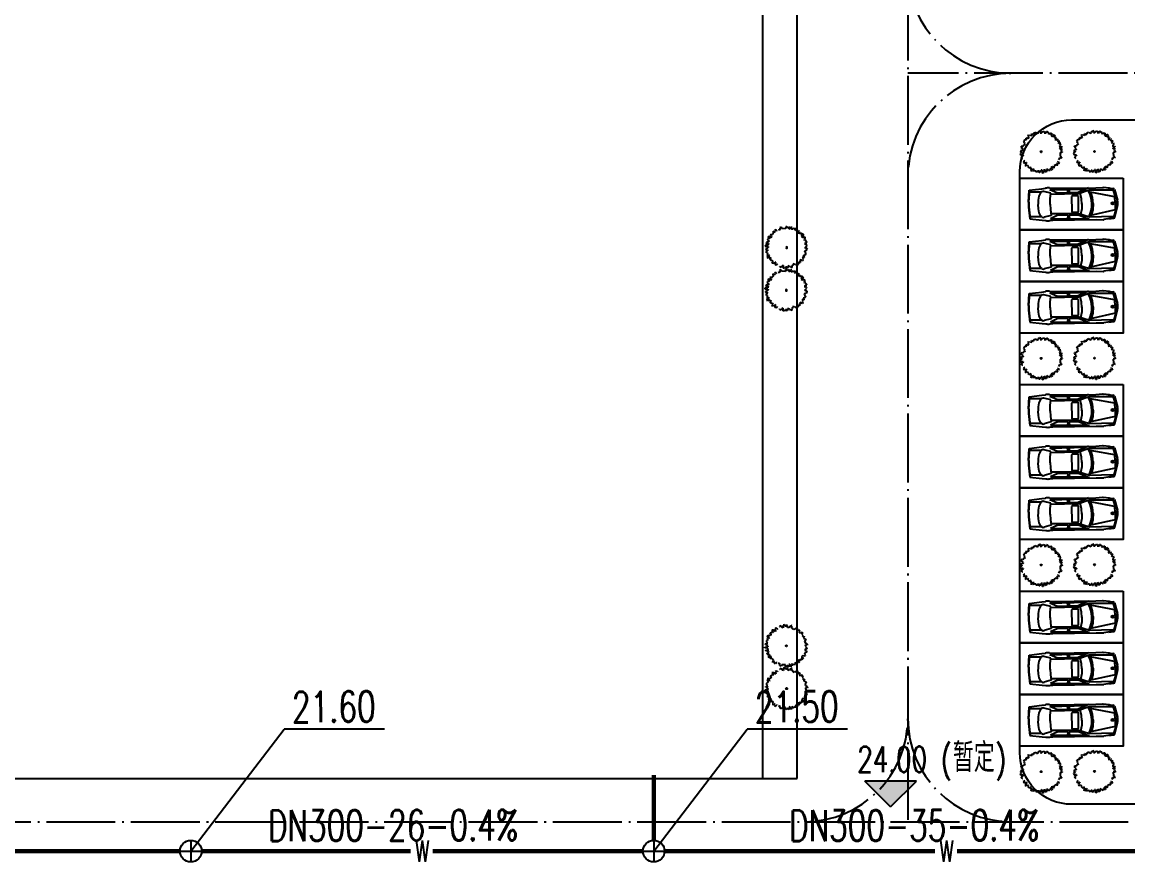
# Model space of a CAD drawing. Header units: millimetres. Extents: x 418304 to 847498, y 48187 to 111456.
# Drawn here: x 423666.1 to 423730.3, y 53548 to 53596.8 of the extents above; entities that cross this region are included whole.
import ezdxf

# ---------------------------------------------------------------- set-up
doc = ezdxf.new("R2010")
doc.units = ezdxf.units.MM
doc.header["$LTSCALE"] = 1000
doc.linetypes.add('DOTE', pattern=[2.42, 2, -0.2, 0.02, -0.2])
for name, color, linetype in [('A绿-1', 82, 'Continuous'), ('DIM_ELEV', 3, 'Continuous'), ('PIPE-污水', 6, 'Continuous'), ('PUB_TEXT', 7, 'Continuous'), ('TEXT_污水', 7, 'Continuous'), ('TWT_TEXT', 7, 'Continuous'), ('WELL_污水', 6, 'Continuous'), ('道路', 4, 'Continuous'), ('道路中心线', 1, 'DOTE'), ('道路线', 142, 'Continuous')]:
    doc.layers.add(name, color=color, linetype=linetype)
doc.styles.add('_TCH_DIM', font='SIMPLEX', dxfattribs={"bigfont": 'GBCBIG'})
doc.styles.add('_TWT_PIPETEXT', font='SIMPLEX', dxfattribs={"width": 0.8, "height": 3.5, "bigfont": 'HZTXT'})

# ---------------------------------------------------------------- blocks, each defined once
blk = doc.blocks.new('004')
at = {"layer": 'A绿-1', "color": 8}
for p, q in [((-872, 605), (-895, 533)), ((-825, 585), (-872, 605)), ((-793, 644), (-825, 585)), ((-762, 716), (-809, 677)), ((-809, 677), (-793, 644)), ((-699, 834), (-770, 749)), ((-770, 749), (-723, 742)), ((-723, 651), (-762, 716)), ((-723, 742), (-691, 683)), ((-691, 683), (-723, 651)), ((-691, 762), (-699, 834)), ((-534, 794), (-691, 762)), ((-511, 892), (-605, 840)), ((-605, 840), (-534, 794)), ((-456, 866), (-511, 892)), ((-401, 899), (-456, 866)), ((-354, 971), (-440, 997)), ((-440, 997), (-401, 899)), ((-283, 860), (-354, 971)), ((-276, 925), (-283, 860)), ((-244, 925), (-276, 925)), ((-205, 1023), (-268, 997)), ((-268, 997), (-244, 925)), ((-182, 945), (-205, 1023)), ((-134, 964), (-182, 945)), ((70, 1036), (-9, 1030)), ((-9, 1030), (-9, 991)), ((70, 977), (70, 1036)), ((93, 938), (70, 977)), ((132, 906), (93, 938)), ((179, 1023), (132, 906)), ((250, 1017), (179, 1023)), ((266, 945), (250, 1017)), ((321, 912), (266, 945)), ((360, 945), (321, 977)), ((321, 977), (321, 912)), ((360, 847), (360, 945)), ((399, 814), (360, 847)), ((438, 853), (399, 814)), ((478, 827), (438, 853)), ((525, 879), (478, 827)), ((564, 847), (525, 879)), ((532, 768), (564, 847)), ((572, 703), (532, 768)), ((564, 670), (572, 703)), ((595, 638), (564, 670)), ((658, 664), (595, 638)), ((697, 618), (658, 664)), ((744, 670), (697, 618)), ((783, 605), (744, 670)), ((791, 481), (783, 605)), ((-1068, 284), (-1052, 317)), ((-942, 226), (-1068, 284)), ((-1060, 128), (-1052, 186)), ((-966, 56), (-1060, 128)), ((-1052, 317), (-911, 278)), ((-1052, 186), (-950, 121)), ((-1052, -69), (-1052, 3)), ((-1052, 3), (-966, -3)), ((-982, 428), (-966, 461)), ((-927, 415), (-982, 428)), ((-966, 461), (-864, 454)), ((-966, -3), (-966, 56)), ((-950, 121), (-942, 226)), ((-942, 369), (-927, 415)), ((-887, 324), (-942, 369)), ((-911, 278), (-887, 324)), ((-895, 533), (-864, 481)), ((-864, 454), (-840, 461)), ((830, 500), (791, 481)), ((807, 409), (870, 487)), ((838, 343), (807, 409)), ((870, 487), (830, 500)), ((932, 363), (838, 343)), ((932, 200), (885, 200)), ((885, 200), (909, 160)), ((925, 101), (901, 69)), ((901, 69), (972, 16)), ((909, 278), (964, 311)), ((932, 232), (909, 278)), ((909, 160), (972, 160)), ((972, 160), (925, 101)), ((964, 311), (932, 363)), ((972, 16), (972, -69)), ((-1044, -154), (-1068, -193)), ((-1068, -193), (-1029, -219)), ((-989, -108), (-1052, -69)), ((-982, -173), (-1044, -154)), ((-1029, -219), (-1005, -166)), ((-1013, -278), (-989, -258)), ((-997, -310), (-1013, -278)), ((-919, -356), (-997, -310)), ((-974, -173), (-989, -108)), ((-989, -258), (-950, -278)), ((-934, -180), (-974, -173)), ((-950, -278), (-927, -251)), ((-942, -526), (-927, -480)), ((-864, -500), (-942, -526)), ((-927, -251), (-934, -180)), ((-927, -480), (-887, -441)), ((-887, -441), (-919, -356)), ((-887, -585), (-840, -533)), ((-840, -533), (-864, -500)), ((776, -513), (768, -552)), ((799, -448), (776, -513)), ((815, -493), (799, -448)), ((862, -474), (815, -493)), ((870, -278), (846, -336)), ((846, -336), (885, -435)), ((885, -435), (862, -474)), ((948, -310), (870, -278)), ((972, -69), (901, -95)), ((901, -95), (901, -180)), ((901, -180), (948, -219)), ((948, -219), (972, -271)), ((972, -271), (948, -310)), ((-848, -644), (-887, -585)), ((-801, -585), (-848, -644)), ((-762, -618), (-801, -585)), ((-636, -729), (-715, -657)), ((-683, -788), (-636, -729)), ((-629, -853), (-683, -788)), ((-574, -801), (-629, -853)), ((-401, -853), (-574, -801)), ((-425, -944), (-401, -853)), ((-385, -964), (-425, -944)), ((-338, -944), (-385, -964)), ((-299, -944), (-338, -944)), ((-260, -1010), (-299, -944)), ((-229, -912), (-260, -1010)), ((-182, -912), (-229, -912)), ((-189, -1010), (-182, -912)), ((-127, -1023), (-189, -1010)), ((-119, -938), (-127, -1023)), ((-56, -958), (-119, -938)), ((-56, -1010), (-56, -958)), ((-17, -997), (-56, -1010)), ((70, -1016), (-17, -997)), ((109, -925), (70, -951)), ((70, -951), (70, -1016)), ((132, -1023), (109, -925)), ((195, -997), (132, -1023)), ((226, -944), (164, -944)), ((164, -944), (195, -997)), ((250, -984), (226, -944)), ((297, -964), (250, -984)), ((297, -833), (274, -918)), ((274, -918), (297, -964)), ((328, -912), (297, -833)), ((360, -918), (328, -912)), ((383, -892), (360, -918)), ((407, -866), (383, -892)), ((438, -873), (407, -866)), ((423, -886), (438, -873)), ((454, -918), (423, -886)), ((470, -807), (446, -801)), ((446, -801), (485, -853)), ((564, -853), (454, -918)), ((509, -794), (470, -807)), ((485, -853), (548, -833)), ((556, -735), (493, -761)), ((493, -761), (509, -794)), ((548, -833), (564, -853)), ((650, -794), (556, -735)), ((674, -761), (650, -794)), ((705, -637), (666, -683)), ((666, -683), (674, -761)), ((760, -650), (705, -637)), ((783, -618), (760, -650)), ((768, -552), (830, -585)), ((807, -618), (783, -618)), ((830, -585), (807, -618))]:
    blk.add_line(p, q, dxfattribs=at)
blk.add_circle((-32, 10), 31.3, dxfattribs=at)
blk = doc.blocks.new('$plan$00001328')
at = {"layer": '道路线', "color": 8}
for p, q in [((-2279, 116), (-2219, 807)), ((-2254, 116), (-2194, 806)), ((-2219, 807), (-1493, 889)), ((-1551, 693), (-2199, 695)), ((-1551, 693), (-1667, 459)), ((-1508, 707), (-1562, 671)), ((-1493, 889), (-1285, 919)), ((-979, 619), (-1374, 729)), ((-1053, 923), (-878, 906)), ((-1023, 812), (1078, 831)), ((-582, 620), (-1023, 812)), ((-878, 906), (1645, 899)), ((-21, 822), (6, 627)), ((116, 823), (74, 627)), ((1224, 895), (623, 633)), ((1249, 767), (626, 562)), ((1370, 583), (1207, 751)), ((2643, 745), (1249, 767)), ((2844, 342), (1302, 653)), ((1645, 899), (2034, 915)), ((2034, 915), (2086, 904)), ((2427, 855), (2086, 904)), ((2367, 864), (2369, 870)), ((2369, 870), (2650, 842)), ((2604, 806), (2427, 855)), ((2787, 351), (2640, 772)), ((2720, 782), (2894, 148)), ((-1707, 230), (-1717, -16)), ((-1667, 459), (-1707, 230)), ((-1019, -34), (-1015, 284)), ((-1015, 284), (-979, 619)), ((626, 562), (-988, 538)), ((6, 627), (-582, 620)), ((623, 633), (74, 627)), ((223, 404), (223, -456)), ((586, 444), (263, 444)), ((626, -456), (626, 404)), ((810, 258), (722, 594)), ((822, -38), (810, 258)), ((1448, 334), (1370, 583)), ((1469, -41), (1448, 334)), ((2762, 16), (2740, 362)), ((2816, 347), (2866, 112)), ((-2279, -163), (-2219, -855)), ((-2254, -163), (-2194, -854)), ((-1706, -277), (-1717, -32)), ((-1667, -507), (-1707, -277)), ((-1551, -741), (-1667, -507)), ((-1019, -14), (-1015, -332)), ((-1015, -332), (-979, -667)), ((626, -610), (-988, -585)), ((263, -496), (586, -496)), ((1249, -815), (626, -610)), ((810, -306), (722, -641)), ((822, -10), (810, -306)), ((1370, -631), (1207, -799)), ((2844, -390), (1302, -701)), ((1448, -382), (1370, -630)), ((1469, -7), (1448, -382)), ((2787, -399), (2640, -820)), ((2720, -830), (2894, -195)), ((2762, -64), (2740, -410)), ((2816, -395), (2866, -160)), ((-2219, -855), (-1493, -937)), ((-1551, -741), (-2199, -743)), ((-1508, -755), (-1562, -719)), ((-1493, -937), (-1285, -966)), ((-1374, -776), (-1374, -777)), ((-979, -667), (-1371, -776)), ((-1053, -971), (-878, -954)), ((-582, -668), (-1023, -860)), ((-1023, -860), (1078, -879)), ((-878, -954), (1645, -947)), ((8, -674), (-582, -668)), ((-17, -869), (8, -674)), ((623, -681), (73, -675)), ((111, -870), (73, -675)), ((1224, -943), (623, -681)), ((2643, -793), (1249, -815)), ((1645, -947), (2034, -963)), ((2034, -963), (2086, -952)), ((2427, -903), (2086, -952)), ((2367, -911), (2369, -918)), ((2369, -918), (2650, -889)), ((2604, -854), (2427, -903))]:
    blk.add_line(p, q, dxfattribs=at)
blk.add_circle((2608, -21), 62.7, dxfattribs=at)
for centre, radius, start, end in [((-1418, 573), 162, 74.46936, 123.73593), ((-1148, -44), 972, 84.37428, 98.07159), ((-191, -40), 1591, 331.45596, 29.52266), ((2589, 754), 54, 19.21062, 74.51383), ((2642, 761), 81, 15.33853, 84.1898), ((-665, -24), 1620, 175.05924, 184.94076), ((-640, -24), 1620, 175.05924, 184.94076), ((263, 404), 40, 90, 180), ((586, 404), 40, 0, 90), ((2115, -24), 648, 356.47351, 3.52649), ((2233, -24), 648, 347.90524, 12.09476), ((2269, -24), 648, 344.66147, 15.33853), ((263, -456), 40, 180, 270), ((586, -456), 40, 270, 0), ((-1418, -621), 162, 236.26405, 286.81983), ((-1148, -4), 972, 261.92841, 275.62572), ((2589, -802), 54, 285.48617, 340.78938), ((2642, -809), 81, 275.8102, 344.66147)]:
    blk.add_arc(centre, radius, start, end, dxfattribs=at)
blk = doc.blocks.new('$TWTSYS$00000374')
for p, q in [((-0.5, 0, 0), (0.5, 0, 0)), ((0, 0.5, 0), (0, -0.5, 0))]:
    blk.add_line(p, q)
blk.add_circle((0, 0, 0), 0.5)

msp = doc.modelspace()

# ---------------------------------------------------------------- hatches: boundary and pattern name
at = {"layer": 'DIM_ELEV'}
msp.add_hatch(color=256, dxfattribs=at).paths.add_polyline_path([(423716.516, 53551.185), (423718.016, 53552.685), (423715.016, 53552.685)])

# ---------------------------------------------------------------- linework, layer by layer
msp.add_lwpolyline([(423709.095, 53613.32), (423545.812, 53613.32), (423545.812, 53552.84), (423709.095, 53552.84), (423709.095, 53613.32)])
for p, q in [((423716.516, 53551.185), (423715.016, 53552.685)), ((423718.016, 53552.685), (423715.016, 53552.685)), ((423716.516, 53551.185), (423718.016, 53552.685))]:
    msp.add_line(p, q, dxfattribs=at)
at = {"layer": 'PIPE-污水', "linetype": 'Continuous', "ltscale": 0.005, "const_width": 0.25}
for points in [[(423702.767, 53549.246), (423702.767, 53553.034)], [(423660.458, 53548.621), (423675.27, 53548.621)], [(423676.52, 53548.621), (423688.666, 53548.621)], [(423689.928, 53548.621), (423702.142, 53548.621)], [(423703.392, 53548.621), (423719.098, 53548.621)], [(423720.36, 53548.621), (423733.544, 53548.621)]]:
    msp.add_lwpolyline(points, dxfattribs=at)
at = {"layer": 'TWT_TEXT', "color": 6}
for p, q in [((423675.891, 53548.615, -0.252), (423681.316, 53555.712, 310.139)), ((423687.141, 53555.712, 310.139), (423681.316, 53555.712, 310.139)), ((423702.762, 53548.615, -0.252), (423708.188, 53555.712, 310.139)), ((423714.013, 53555.712, 310.139), (423708.188, 53555.712, 310.139))]:
    msp.add_line(p, q, dxfattribs=at)
at = {"layer": '道路', "color": 8}
for p, q in [((423711.095, 53552.84), (423711.095, 53612.82)), ((423709.095, 53552.84), (423711.095, 53552.84))]:
    msp.add_line(p, q, dxfattribs=at)
msp.add_lwpolyline([(423763.775, 53591.08, -0.414214), (423766.775, 53588.08), (423766.775, 53554.34, -0.414214), (423763.775, 53551.34), (423727.015, 53551.34, -0.414214), (423724.015, 53554.34), (423724.015, 53588.08, -0.414214), (423727.015, 53591.08), (423763.775, 53591.08)], format="xyb", dxfattribs=at)
at = {"layer": '道路中心线', "color": 8, "linetype": 'DOTE', "ltscale": 0.002}
for p, q in [((423717.513, 53686.737), (423717.513, 53550.331)), ((423784.156, 53593.794), (423717.513, 53593.794)), ((423442.112, 53550.331), (423764.613, 53550.331))]:
    msp.add_line(p, q, dxfattribs=at)
for centre, start, end in [((423723.513, 53599.794), 180, 270), ((423723.513, 53587.794), 90, 180), ((423711.513, 53556.331), 270, 0), ((423723.513, 53556.331), 180, 270)]:
    msp.add_arc(centre, 6, start, end, dxfattribs=at)
at = {"layer": '道路线', "color": 8}
for points in [[(423730.015, 53587.71), (423730.015, 53584.71), (423724.015, 53584.71), (423724.015, 53587.71)], [(423730.015, 53584.71), (423730.015, 53581.71), (423724.015, 53581.71), (423724.015, 53584.71)], [(423730.015, 53581.71), (423730.015, 53578.71), (423724.015, 53578.71), (423724.015, 53581.71)], [(423730.015, 53575.71), (423730.015, 53572.71), (423724.015, 53572.71), (423724.015, 53575.71)], [(423730.015, 53572.71), (423730.015, 53569.71), (423724.015, 53569.71), (423724.015, 53572.71)], [(423730.015, 53569.71), (423730.015, 53566.71), (423724.015, 53566.71), (423724.015, 53569.71)], [(423730.015, 53563.71), (423730.015, 53560.71), (423724.015, 53560.71), (423724.015, 53563.71)], [(423730.015, 53560.71), (423730.015, 53557.71), (423724.015, 53557.71), (423724.015, 53560.71)], [(423730.015, 53557.71), (423730.015, 53554.71), (423724.015, 53554.71), (423724.015, 53557.71)]]:
    msp.add_lwpolyline(points, close=True, dxfattribs=at)

# ---------------------------------------------------------------- block references
at = {"layer": 'A绿-1', "yscale": 0.00116705121472478, "zscale": -0.00116705121472478}
for p, xscale, rotation in [((423725.254, 53589.276), 0.00116705121472478, 110.3603193262187), ((423728.346, 53589.29), 0.00116705121472478, 110.3603193262187), ((423710.515, 53583.67), -0.001167051214724779, 159.6396806737815), ((423710.501, 53581.192), -0.001167051214724779, 159.6396806737815), ((423725.254, 53577.276), 0.00116705121472478, 110.3603193262187), ((423728.346, 53577.29), 0.00116705121472478, 110.3603193262187), ((423725.254, 53565.276), 0.00116705121472478, 110.3603193262187), ((423728.346, 53565.29), 0.00116705121472478, 110.3603193262187), ((423710.501, 53560.543), 0.001167051214724779, 20.36031932621859), ((423710.515, 53558.064), 0.001167051214724779, 20.36031932621859), ((423725.254, 53553.276), 0.00116705121472478, 110.3603193262187), ((423728.346, 53553.29), 0.00116705121472478, 110.3603193262187)]:
    msp.add_blockref('004', p, dxfattribs=dict(at, xscale=xscale, rotation=rotation))
at = {"layer": 'WELL_污水', "xscale": 1.25, "yscale": 1.25, "zscale": 1.25}
for p in [(423675.895, 53548.621), (423702.767, 53548.621)]:
    msp.add_blockref('$TWTSYS$00000374', p, dxfattribs=at)
at = {"layer": '道路线', "color": 8, "yscale": 0.001000000000000008, "zscale": 0.0009999999999999998}
for p, xscale, rotation in [((423726.796, 53586.224), 0.001000000000000008, 0.8481084632052793), ((423726.796, 53583.224), 0.001000000000000009, 0.8481084632052793), ((423726.796, 53580.224), 0.001000000000000009, 0.8481084632052793), ((423726.796, 53574.224), 0.001000000000000008, 0.8481084632052794), ((423726.796, 53571.224), 0.001000000000000008, 0.8481084632052794), ((423726.796, 53568.224), 0.001000000000000008, 0.8481084632052794), ((423726.796, 53562.224), 0.001000000000000008, 0.8481084632052794), ((423726.796, 53559.224), 0.001000000000000008, 0.8481084632052794), ((423726.796, 53556.224), 0.001000000000000008, 0.8481084632052794)]:
    msp.add_blockref('$plan$00001328', p, dxfattribs=dict(at, xscale=xscale, rotation=rotation))

# ---------------------------------------------------------------- texts
at = {"layer": 'PUB_TEXT', "style": '_TCH_DIM', "width": 0.705882}
for s, height, p in [('24.00', 1.4875, (423714.581, 53553.21)), ('(', 1.488, (423719.431, 53553.21)), (')', 1.488, (423722.589, 53553.21))]:
    msp.add_text(s, height=height, dxfattribs=at).set_placement(p)
at = {"layer": 'PUB_TEXT', "style": '_TCH_DIM'}
msp.add_text('暂定', height=1.6879, dxfattribs=at).set_placement((423720.131, 53553.21))
at = {"layer": 'TEXT_污水', "style": '_TWT_PIPETEXT', "width": 0.64}
for p in [(423688.916, 53547.996), (423719.348, 53547.996)]:
    msp.add_text('W', height=1.25, dxfattribs=at).set_placement(p)
at = {"layer": 'TWT_TEXT', "color": 6, "style": '_TCH_DIM', "width": 0.705882}
for s, rotation, p in [('21.60', 0.64021, (423681.773, 53556.085, 310.139)), ('21.50', 0.64021, (423708.644, 53556.085, 310.139)), ('DN300-26-0.4%', 0.14551, (423680.378, 53549.204)), ('DN300-35-0.4%', 0.14551, (423710.626, 53549.204))]:
    msp.add_text(s, height=1.785, rotation=rotation, dxfattribs=at).set_placement(p)

doc.saveas('drawing.dxf')
